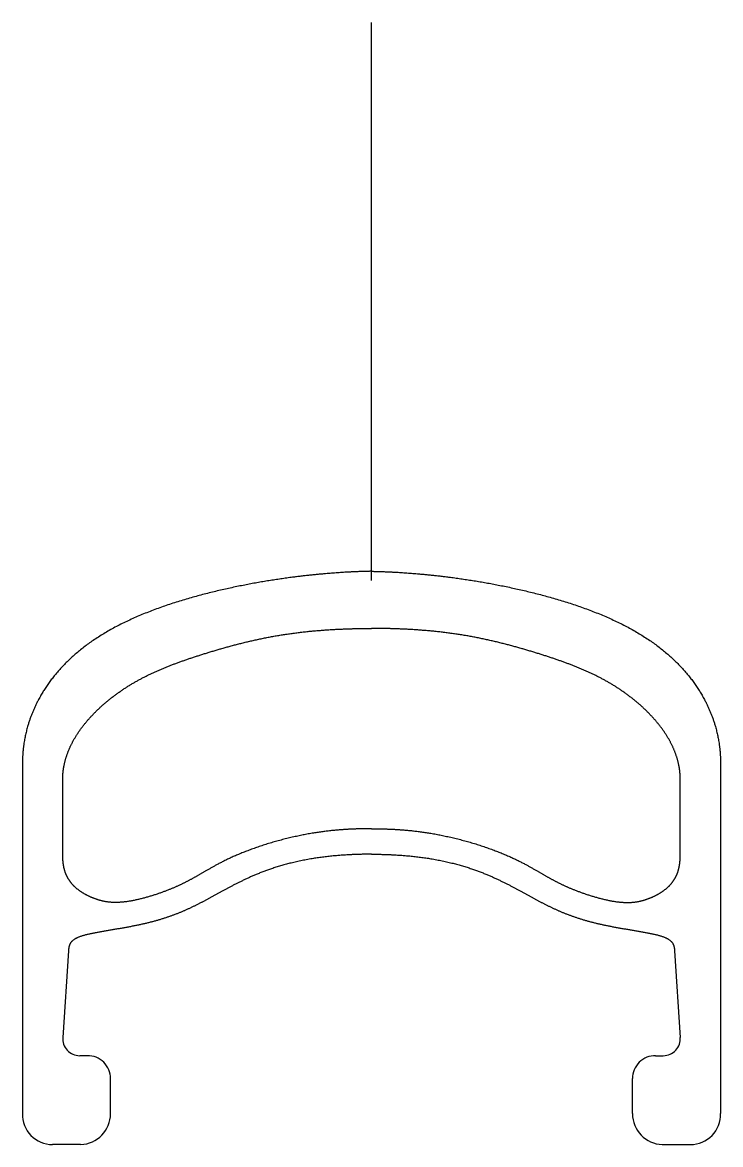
# Model space of a CAD drawing. Header units: millimetres. Extents: x -10.9 to 10.9, y -15.2 to 20.
import ezdxf

# ---------------------------------------------------------------- set-up
doc = ezdxf.new("R2010")
doc.units = ezdxf.units.MM
doc.layers.get('0').update_dxf_attribs({"linetype": 'CONTINUOUS'})

msp = doc.modelspace()

# ---------------------------------------------------------------- linework, layer by layer
for p, q in [((0, 2.5), (0, 20)), ((-10.947, -3.234), (-10.947, -14.214)), ((10.947, -3.234), (10.947, -14.214)), ((-9.682, -6.116), (-9.682, -3.63)), ((9.682, -6.116), (9.682, -3.63)), ((-9.505, -9.11), (-9.683, -11.822)), ((9.505, -9.11), (9.683, -11.822)), ((-8.911, -12.396), (-9.15, -12.396)), ((8.911, -12.396), (9.15, -12.396)), ((-8.184, -14.214), (-8.184, -13.114)), ((8.184, -14.214), (8.184, -13.114)), ((-9.121, -15.183), (-10.002, -15.183)), ((9.121, -15.183), (10.002, -15.183))]:
    msp.add_line(p, q)
for centre, radius, start, end in [((-9.15, -11.862), 0.534, 175.7644, 270), ((9.15, -11.862), 0.534, -90, 4.2356), ((-8.902, -13.114), 0.718, 0, 90.7152), ((8.902, -13.114), 0.718, 89.2848, 180), ((-10.002, -14.238), 0.945, 178.5241, 270), ((-9.154, -14.214), 0.97, -88.0335, 0), ((9.154, -14.214), 0.97, 180, 268.0335), ((10.002, -14.238), 0.945, -90, 1.4759)]:
    msp.add_arc(centre, radius, start, end)
for points in [[(0, 2.791), (-0.249, 2.787), (-0.756, 2.769), (-1.538, 2.719), (-2.628, 2.603), (-4.064, 2.367), (-5.552, 2.023), (-7.039, 1.549), (-8.422, 0.907), (-9.551, 0.064), (-10.373, -0.942), (-10.767, -1.834), (-10.914, -2.527), (-10.947, -2.997), (-10.947, -3.234)], [(0, 2.791), (0.249, 2.787), (0.756, 2.769), (1.538, 2.719), (2.628, 2.603), (4.064, 2.367), (5.552, 2.023), (7.039, 1.549), (8.422, 0.907), (9.551, 0.064), (10.373, -0.942), (10.767, -1.834), (10.914, -2.527), (10.947, -2.997), (10.947, -3.234)], [(-9.682, -3.63), (-9.679, -3.559), (-9.665, -3.417), (-9.629, -3.206), (-9.55, -2.926), (-9.397, -2.581), (-9.193, -2.241), (-8.939, -1.91), (-8.643, -1.592), (-8.311, -1.292), (-7.953, -1.016), (-7.578, -0.768), (-7.19, -0.549), (-6.794, -0.358), (-6.39, -0.188), (-5.975, -0.034), (-5.547, 0.112), (-5.105, 0.252), (-4.645, 0.388), (-4.168, 0.518), (-3.674, 0.637), (-3.164, 0.742), (-2.642, 0.829), (-2.111, 0.897), (-1.576, 0.946), (-1.043, 0.979), (-0.621, 0.994), (-0.309, 0.999), (-0.103, 1), (0, 1)], [(9.682, -3.63), (9.678, -3.559), (9.665, -3.417), (9.629, -3.206), (9.55, -2.926), (9.397, -2.581), (9.193, -2.241), (8.939, -1.91), (8.643, -1.592), (8.311, -1.292), (7.953, -1.016), (7.578, -0.768), (7.19, -0.549), (6.794, -0.358), (6.39, -0.188), (5.975, -0.034), (5.547, 0.112), (5.105, 0.252), (4.645, 0.388), (4.168, 0.518), (3.674, 0.637), (3.164, 0.742), (2.642, 0.829), (2.111, 0.897), (1.576, 0.946), (1.043, 0.979), (0.621, 0.994), (0.309, 0.999), (0.103, 1), (0, 1)], [(0, -5.28), (-0.048, -5.28), (-0.15, -5.281), (-0.317, -5.283), (-0.572, -5.289), (-0.942, -5.309), (-1.36, -5.348), (-1.818, -5.411), (-2.306, -5.502), (-2.808, -5.621), (-3.304, -5.763), (-3.775, -5.923), (-4.204, -6.093), (-4.582, -6.266), (-4.909, -6.437), (-5.199, -6.604), (-5.474, -6.767), (-5.763, -6.928), (-6.085, -7.086), (-6.451, -7.238), (-6.85, -7.377), (-7.255, -7.492), (-7.638, -7.571), (-7.98, -7.605), (-8.276, -7.589), (-8.563, -7.524), (-8.844, -7.417), (-9.107, -7.273), (-9.33, -7.098), (-9.499, -6.895), (-9.611, -6.665), (-9.661, -6.46), (-9.679, -6.293), (-9.682, -6.176), (-9.682, -6.116)], [(0, -5.28), (0.048, -5.28), (0.15, -5.281), (0.317, -5.283), (0.572, -5.289), (0.942, -5.309), (1.36, -5.348), (1.818, -5.411), (2.306, -5.502), (2.808, -5.621), (3.304, -5.763), (3.775, -5.923), (4.204, -6.093), (4.582, -6.266), (4.909, -6.437), (5.199, -6.604), (5.474, -6.767), (5.763, -6.928), (6.085, -7.086), (6.451, -7.238), (6.85, -7.377), (7.255, -7.492), (7.638, -7.571), (7.98, -7.605), (8.276, -7.589), (8.563, -7.524), (8.844, -7.417), (9.107, -7.273), (9.33, -7.098), (9.499, -6.895), (9.611, -6.665), (9.661, -6.46), (9.678, -6.293), (9.682, -6.176), (9.682, -6.116)], [(0, -6.08), (-0.134, -6.08), (-0.398, -6.083), (-0.781, -6.097), (-1.265, -6.133), (-1.825, -6.207), (-2.341, -6.306), (-2.814, -6.427), (-3.247, -6.567), (-3.644, -6.722), (-4.009, -6.887), (-4.352, -7.061), (-4.681, -7.239), (-5.004, -7.418), (-5.331, -7.595), (-5.669, -7.764), (-6.024, -7.921), (-6.4, -8.062), (-6.798, -8.184), (-7.217, -8.286), (-7.653, -8.372), (-8.096, -8.446), (-8.531, -8.517), (-8.927, -8.594), (-9.252, -8.688), (-9.434, -8.812), (-9.482, -8.93), (-9.497, -9.02), (-9.503, -9.08), (-9.505, -9.11)], [(0, -6.08), (0.134, -6.08), (0.398, -6.083), (0.781, -6.097), (1.265, -6.133), (1.825, -6.207), (2.341, -6.306), (2.814, -6.427), (3.247, -6.567), (3.644, -6.722), (4.009, -6.887), (4.352, -7.061), (4.681, -7.239), (5.004, -7.418), (5.331, -7.595), (5.669, -7.764), (6.024, -7.921), (6.4, -8.062), (6.798, -8.184), (7.217, -8.286), (7.653, -8.372), (8.096, -8.446), (8.531, -8.517), (8.927, -8.594), (9.252, -8.688), (9.434, -8.812), (9.482, -8.93), (9.497, -9.02), (9.503, -9.08), (9.505, -9.11)]]:
    msp.add_open_spline(points, degree=5)

doc.saveas('drawing.dxf')
